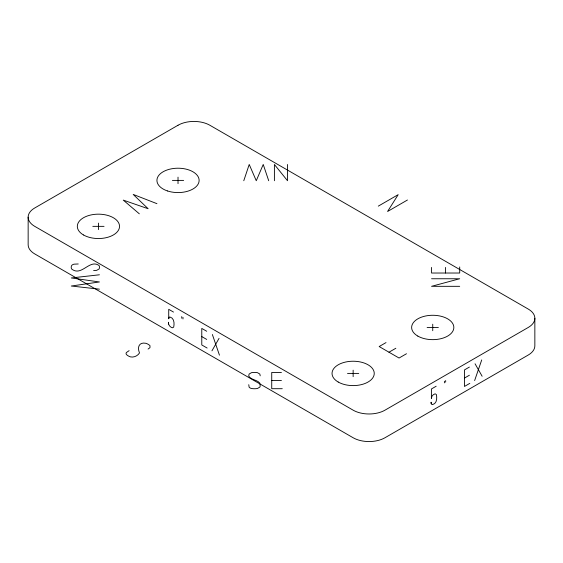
<?xml version="1.0" encoding="UTF-8"?>
<svg xmlns="http://www.w3.org/2000/svg" width="563" height="563" viewBox="0 0 563 563"><rect width="100%" height="100%" fill="white"/><g stroke="black" fill="none" stroke-linecap="round" stroke-linejoin="round"><path stroke-width="0.84" d="M243.779 180.73L249.219 164.459L256.264 180.73L263.231 164.459L268.706 180.73M474.63 380.574L481.717 359.933M211.955 350.826L219.042 338.363M378.301 206.135L398.196 194.65L387.569 211.491L407.464 199.999M129.131 350.665L126.415 352.515A4.511 2.604 0 0 0 126.401 354.472A10.38 5.989 0 0 0 130.616 356.914C133.98 357.611 137.759 355.802 139.504 352.938C137.09 347.28 139.005 341.917 145.789 343.282A10.38 5.989 0 0 1 150.004 345.717L149.962 347.681L148.083 349.06M386.021 342.586L379.159 346.541L399.054 358.033L406.5 353.733M388.984 352.213L395.845 348.258M436.177 386.225L431.399 388.984L431.399 398.435L431.912 396.275L433.39 394.642L435.15 393.833L436.374 394.536C437.155 398.14 436.965 403.671 432.49 404.642L431.279 403.868L431.096 402.285L431.279 403.868M469.394 367.069L464.454 369.919L464.454 386.45L469.809 383.361M464.454 378.083L469.394 375.232M99.426 274.793L71.29 277.953L99.426 281.964L71.29 286.025L99.426 289.164M172.391 180.399L183.651 180.399M92.796 226.354L104.049 226.354M78.243 263.97L74.056 264.167A4.511 2.604 0 0 0 71.649 265.546A10.38 5.989 0 0 0 71.649 268.994C81.565 276.982 89.566 258.691 99.067 265.546A10.38 5.989 0 0 1 99.067 268.994L96.639 270.36L93.62 270.571M431.554 278.755L459.697 278.755L431.554 286.321L459.697 286.321M427.106 327.455L438.366 327.455M281.437 372.453L271.732 372.453L271.732 388.702L282.26 388.702M347.512 373.41L358.765 373.41M271.732 380.475L281.437 380.475M156.936 203.665L133.171 194.411L148.146 208.739L123.276 200.118L139.335 213.827M173.495 312.071L168.724 309.312L168.724 318.764L169.238 317.201L169.864 316.983C174.298 318.032 174.474 323.479 173.7 327.082L172.475 327.8C170.04 327.209 168.238 324.774 168.421 322.268L168.604 324.063M206.72 331.269L201.779 328.419L201.779 344.95L207.135 348.04M201.779 336.583L206.72 339.433M475.052 363.782L482.132 376.246M212.371 334.513L219.457 355.162M534.85 318.264L534.85 345.837A22.513 12.998 0 0 1 528.256 355.028L384.979 437.754A22.513 12.998 0 0 1 353.142 437.754L34.744 253.927A22.513 12.998 0 0 1 28.15 244.736L28.15 217.163M459.697 266.953L459.697 273.027L431.554 273.027L431.554 267.425M445.664 380.525L445.664 382.15M445.453 267.425L445.453 273.027M444.411 381.242L444.411 382.875M432.736 324.204L432.736 330.706M353.142 370.165L353.142 376.661M287.51 164.48L287.51 180.73L274.406 164.48L274.406 180.73M260.205 375.81L259.839 374.064L257.467 372.664A10.38 5.989 0 0 0 251.506 372.664L249.113 374.064L248.712 376.084C251.07 380.011 256.939 379.624 259.782 383.072L260.205 386.077L259.839 387.105L257.467 388.491A10.38 5.989 0 0 1 251.506 388.491A4.511 2.604 0 0 1 249.113 387.105L248.769 384.684M182.989 317.328L182.989 318.954M181.736 316.603L181.736 318.229M178.021 177.148L178.021 183.644M98.426 223.103L98.426 229.605M178.021 125.246L34.744 207.972A22.513 12.998 0 0 0 34.744 226.354L353.142 410.174A22.513 12.998 0 0 0 384.979 410.174L528.256 327.455A22.513 12.998 0 0 0 528.256 309.073L209.858 125.246A22.513 12.998 0 0 0 178.021 125.246M417.809 336.076A21.105 12.189 0 0 0 453.124 330.608A21.105 12.189 0 0 0 427.275 315.688A21.105 12.189 0 0 0 417.809 336.076M167.471 190.948A21.105 12.189 0 0 0 199.126 180.399A21.105 12.189 0 0 0 167.471 169.843A21.105 12.189 0 0 0 167.471 190.948M83.5 234.968A21.105 12.189 0 0 0 118.814 229.507A21.105 12.189 0 0 0 92.958 214.58A21.105 12.189 0 0 0 83.5 234.968M338.215 382.031A21.105 12.189 0 0 0 373.529 376.563A21.105 12.189 0 0 0 347.674 361.643A21.105 12.189 0 0 0 338.215 382.031"/></g></svg>
